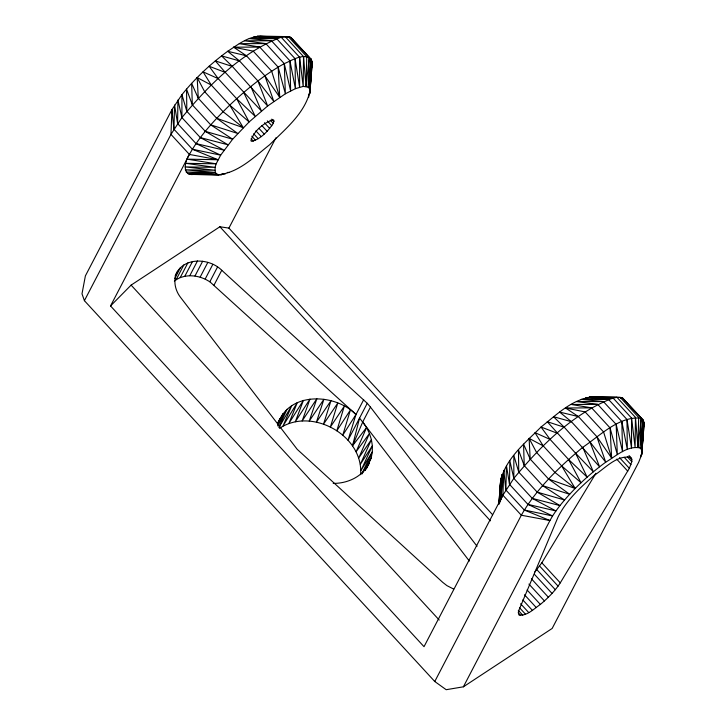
<?xml version="1.0" encoding="UTF-8"?>
<svg xmlns="http://www.w3.org/2000/svg" width="726" height="726" viewBox="0 0 726 726"><rect width="100%" height="100%" fill="white"/><g stroke="black" fill="none" stroke-linecap="round" stroke-linejoin="round"><path stroke-width="1.09" d="M499.588 503.036L500.668 499.905L501.965 474.514L499.334 502.982L500.876 478.035L498.835 504.361L500.604 480.93C505.659 458.469 525.461 442.688 541.033 427.033C556.234 415.09 571.789 399.246 591.862 397.095L620.24 397.403L622.736 398.202L642.9 419.782L643.844 422.024L643.998 424.946L641.693 454.558L638.726 462.172L552.168 628.444L463.388 686.814L446.191 689.7L434.765 681.505L84.407 300.673L170.964 134.392L181.908 117.567L181.936 94.689C195.14 78.254 210.694 63.743 227.692 51.292C237.538 44.967 247.738 36.59 259.953 36.3L288.322 36.618L290.817 37.416L310.982 58.987L311.926 61.229L312.08 64.151L310.056 90.868C305.002 113.338 285.191 129.11 269.618 144.764C254.427 156.716 238.863 172.552 218.789 174.712L193.642 174.458C181.473 176.028 184.93 160.51 189.404 154.438C199.75 135.735 214.569 119.99 229.734 105.125C246.368 89.443 264.182 74.724 284.265 63.643C292.106 60.403 302.951 52.699 310.982 58.987L309.521 88.663L310.056 90.868L311.926 61.229L309.521 88.663L308.178 87.165L303.178 86.412L295.4 88.672L285.372 93.781L267.649 105.996L249.127 121.941L232.638 139.21L220.668 155.155L216.148 163.831L215.059 167.361L215.323 172.461L216.666 173.959L218.789 174.712L190.421 174.394M299.62 57.281L299.602 87.165L295.065 58.697L276.624 38.65L253.51 37.062L281.18 37.235L288.322 36.618L306.762 56.664L306.045 86.412L303.541 56.601L285.1 36.554L257.077 36.3L281.18 37.235L299.62 57.281L303.178 86.412L303.541 56.601M84.407 300.673L82.002 293.83L85.378 275.907L171.935 109.635L173.922 129.183L192.363 149.229L220.668 155.155L196.02 143.594L177.589 123.556L177.924 100.034L181.908 117.567L200.349 137.613L228.037 144.801L205.276 131.352L186.836 111.305L181.936 94.689L171.935 109.635L170.964 134.392L189.404 154.438L110.543 305.936L424.02 646.684L502.882 495.186L513.827 478.361L513.854 455.474L518.754 472.091L537.195 492.137L559.955 505.586C573.159 489.152 588.713 474.641 605.711 462.19C616.002 456.146 627.318 445.265 640.096 447.951L641.439 449.448L641.975 451.663L643.844 422.024L641.439 449.448L642.9 419.782L622.736 398.202L620.53 398.129L622.736 398.202M617.018 397.349L588.995 397.095L613.098 398.029L631.538 418.076L631.52 447.96L626.983 419.483L608.542 399.445L585.428 397.848L613.098 398.029L617.018 397.349L635.459 417.386L637.963 447.198L641.176 418.249C619.532 415.562 599.449 436.099 582.742 447.316C559.356 466.936 536.605 488.516 521.322 515.233L434.765 681.505M635.459 417.386L635.096 447.198L631.538 418.076M527.938 504.388L555.944 510.932L552.586 515.941L527.938 504.388L509.498 484.342L509.843 460.819L513.827 478.361L532.267 498.399L555.944 510.932L559.955 505.586L532.267 498.399M637.963 447.198L638.68 417.45L620.24 397.403L591.862 397.095L602.889 397.485M173.922 129.183L174.567 105.043L177.589 123.556M524.281 510.024L552.586 515.941L549.945 520.533L524.281 510.024L505.84 489.977L506.485 465.838L509.498 484.342M287.505 37.298L290.817 37.416L309.258 57.463L308.178 87.165L310.982 58.987M641.176 418.249L640.096 447.951L642.9 419.782M503.844 470.421L500.668 499.905L502.882 495.186L503.844 470.421L505.84 489.977M310.193 87.256L309.775 93.763L312.08 64.151L311.127 71.012M310.392 83.998L310.873 76.402M311.082 73.154L311.427 67.727M499.279 501.784L500.604 480.93L500.958 482.409M642.038 449.131L641.693 454.558L643.998 424.946L643.672 426.734M642.174 446.962L642.655 439.366M642.864 436.108L643.209 430.681M360.595 474.677C363.771 435.437 311.708 406.705 279.492 428.358M499.497 501.793L499.887 497.401M500.368 491.919L500.559 489.723M308.686 97.284L308.995 93.999M310.41 78.671L310.619 76.484M640.704 456.981L640.913 454.794M642.129 441.653L642.328 439.466M642.837 433.994L643.245 429.61M306.045 86.412L309.258 57.463M175.093 276.17C182.017 256.859 208.961 257.431 221.757 270.281L367.256 403.293L370.46 407.095L362.764 421.879L366.548 427.541L352.509 445.8L359.561 418.067L469.35 561.053M630.967 457.552C617.109 454.44 605.039 468.352 594.258 475.339C580.401 487.364 566.398 500.332 558.094 516.957L519.008 609.985L518.291 612.29L519.09 615.094C527.303 616.038 534.027 608.687 540.371 604.431C547.849 598.106 554.973 591.145 560.281 582.851L629.351 468.324L631.829 461.618L631.811 459.222L629.451 455.91M363.672 399.727L355.985 414.51L348.017 440.237L367.256 403.293M277.849 424.365C288.331 391.378 334.895 393.029 355.985 414.51L342.754 435.192L350.413 410.009L336.819 430.772L344.305 406.17L330.348 427.079L337.772 403.066L323.497 424.193L330.965 400.761L316.409 422.187L323.914 399.282L309.24 421.089L316.863 398.719L302.161 420.935L309.984 399.082L295.328 421.733L303.423 400.353L288.884 423.449L297.324 402.513L282.977 426.062L291.807 405.516L278.866 427.587M273.266 123.429L273.929 120.316L273.085 119.772C263.592 122.821 253.692 131.134 250.906 140.808L251.759 141.352C260.933 138.965 268.057 131.043 273.266 123.429L270.281 120.18M352.509 445.8L362.764 421.879M279.138 426.471L287.015 409.292L277.686 425.89M177.652 271.243C172.688 279.456 174.875 290.091 180.547 297.37L297.215 449.33L442.715 582.343L446.935 585.637L453.641 589.067M361.847 473.742L372.32 451.908L372.365 445.755L371.403 439.611L369.443 433.495L366.548 427.541L356.112 451.744L369.443 433.495L358.753 457.952L371.403 439.611L360.368 464.277L372.365 445.755L360.931 470.584L372.32 451.908L371.231 457.816L366.548 468.288M277.677 424.728L283.031 413.756L277.713 423.675M365.287 469.695L371.231 457.816L362.047 473.887M365.069 470.384L369.126 463.36L366.557 468.161M277.913 422.841L279.955 418.82L277.913 422.768M174.703 278.63L180.338 267.794M174.376 281.153L176.1 279.737L183.796 264.954M176.1 279.737L180.202 277.604L187.898 262.83M180.202 277.604L184.812 276.252L192.508 261.478M184.812 276.252L189.785 275.726L197.481 260.943M189.785 275.726L194.949 276.034L202.645 261.251M194.949 276.034L200.131 277.169L207.817 262.395M492.573 514.707L228.908 228.109L275.916 137.813M200.131 277.169L205.149 279.102L212.845 264.328M355.985 414.51L209.85 281.761L217.537 266.977M214.061 285.055L221.757 270.281M463.388 686.814L549.945 520.533L521.322 515.233L502.882 495.186M364.978 470.375L366.049 468.424C358.426 478.525 345.612 483.48 333.207 483.407M534.899 571.897L541.841 562.804L595.937 473.261M181.908 117.567C208.997 84.878 240.878 52.689 281.18 37.235M513.827 478.361C540.915 445.673 572.796 413.484 613.098 398.029M110.543 305.936L131.107 285.118L219.887 226.757L228.908 228.109M196.583 173.941L193.642 174.458L221.666 174.712L218.372 174.585M278.149 67.11L279.728 97.302L264.899 75.822L246.459 55.775L233.636 47.199L259.717 47.063L278.149 67.11L285.372 93.781L284.265 63.643L265.825 43.596L244.526 40.774L271.488 40.783L289.928 60.821L295.4 88.672L295.065 58.697M610.067 427.904L611.646 458.097L596.817 436.616L578.377 416.57L565.545 407.985L591.636 407.858L610.067 427.904L617.291 454.567L616.183 424.429L597.743 404.391L576.444 401.569L603.406 401.569L621.846 421.615L627.318 449.458L626.983 419.483M265.825 43.596L239.281 43.669L259.717 47.063M597.743 404.391L571.199 404.464L591.636 407.858M276.624 38.65L249.299 38.56L271.488 40.783M227.256 172.443L229.443 172.452M608.542 399.445L581.217 399.345L603.406 401.569M221.911 173.931L225.232 173.95M287.496 37.371L290.817 37.416M192.363 149.229L218.027 159.747L187.19 159.157L216.148 163.831L185.756 163.332L215.059 167.361L185.103 166.898L214.787 170.247L185.248 169.82L215.323 172.461L186.192 172.062L216.666 173.959L187.925 173.596L218.789 174.712M259.953 36.3L269.872 36.663M199.75 173.859L209.614 174.24M189.404 154.438L218.027 159.747M233.636 47.199L253.229 51.147L271.669 71.184L279.728 97.302M565.545 407.985L585.147 411.932L603.587 431.979L611.646 458.097M196.02 143.594L224.025 150.146L200.349 137.613M246.459 55.775L227.692 51.292L239.48 60.911L257.921 80.958L273.793 101.395L264.899 75.822M578.377 416.57L559.61 412.078L571.398 421.706L589.839 441.753L605.711 462.19L596.817 436.616M239.48 60.911L221.557 55.884L232.393 66.483L267.649 105.996L257.921 80.958M571.398 421.706L553.466 416.67L564.311 427.278L599.567 466.782L589.839 441.753M205.276 131.352L232.638 139.21L210.758 124.881L192.317 104.843L186.537 89.098L186.836 111.305M537.195 492.137L564.547 499.996L542.676 485.676L524.236 465.629L518.455 449.884L518.754 472.091M210.758 124.881L237.738 133.466L216.711 118.302L198.271 98.264L191.646 83.363L192.317 104.843M542.676 485.676L569.656 494.261L548.629 479.096L530.189 459.05L523.564 444.149L524.236 465.629M232.393 66.483L215.323 60.893L225.269 72.418L261.424 111.005L250.833 86.53M564.311 427.278L547.241 421.688L575.627 453.251L593.342 471.791L582.742 447.316M216.711 118.302L243.274 127.685L229.734 105.125L211.293 85.078L203.035 71.838L218.208 78.644L236.649 98.682L255.216 116.351L243.709 92.465M548.629 479.096L575.192 488.471L561.652 465.91L543.211 445.873L534.953 432.623L550.127 439.43L568.567 459.476L587.134 477.145L575.627 453.251M225.269 72.418L209.115 66.248L218.208 78.644M557.187 433.204L541.033 427.033L550.127 439.43M198.271 98.264L197.173 77.573L211.293 85.078M530.189 459.05L529.091 438.359L543.211 445.873M205.149 279.102L209.85 281.761M243.274 127.685L223.064 111.686L204.623 91.648L197.173 77.573M575.192 488.471L554.982 472.481L536.541 452.434L529.091 438.359M229.734 105.125L249.127 121.941L236.649 98.682M561.652 465.91L581.045 482.736L568.567 459.476M628.789 455.937L631.811 459.222M627.291 456.69L631.829 461.618M624.197 457.28L631.003 464.676M619.532 457.652L629.351 468.324M616.692 459.141L627.754 471.165M271.751 119.128L273.992 121.569M267.322 120.897L271.805 125.77M264.464 122.758L269.7 128.448M261.868 125.58L267.104 131.261M258.946 128.348L264.182 134.038M255.906 130.88L261.142 136.57M253.701 133.811L258.184 138.693M251.786 136.198L255.525 140.263M251.087 138.73L253.329 141.171M541.841 562.804L560.281 582.851M539.645 566.08L558.085 586.127M536.868 569.656L555.308 589.693M219.887 226.757L490.44 520.841M534.327 574.193L552.023 593.432M531.396 578.785L548.357 597.226M528.936 584.094L544.427 600.928M527.094 589.993L540.371 604.431M524.508 594.775L536.305 607.608M522.802 599.93L532.385 610.357M520.624 603.76L528.737 612.581M519.589 607.798L525.488 614.214M518.31 610.385L522.738 615.194M518.364 613.08L520.578 615.485M131.107 285.118L439.221 620.04M370.46 407.095L477.046 546.27M624.46 399.736L625.095 401.233M292.542 38.95L293.177 40.438M616.183 424.429L622.545 451.672L621.846 421.615M284.265 63.643L290.627 90.886L289.928 60.821"/></g></svg>
